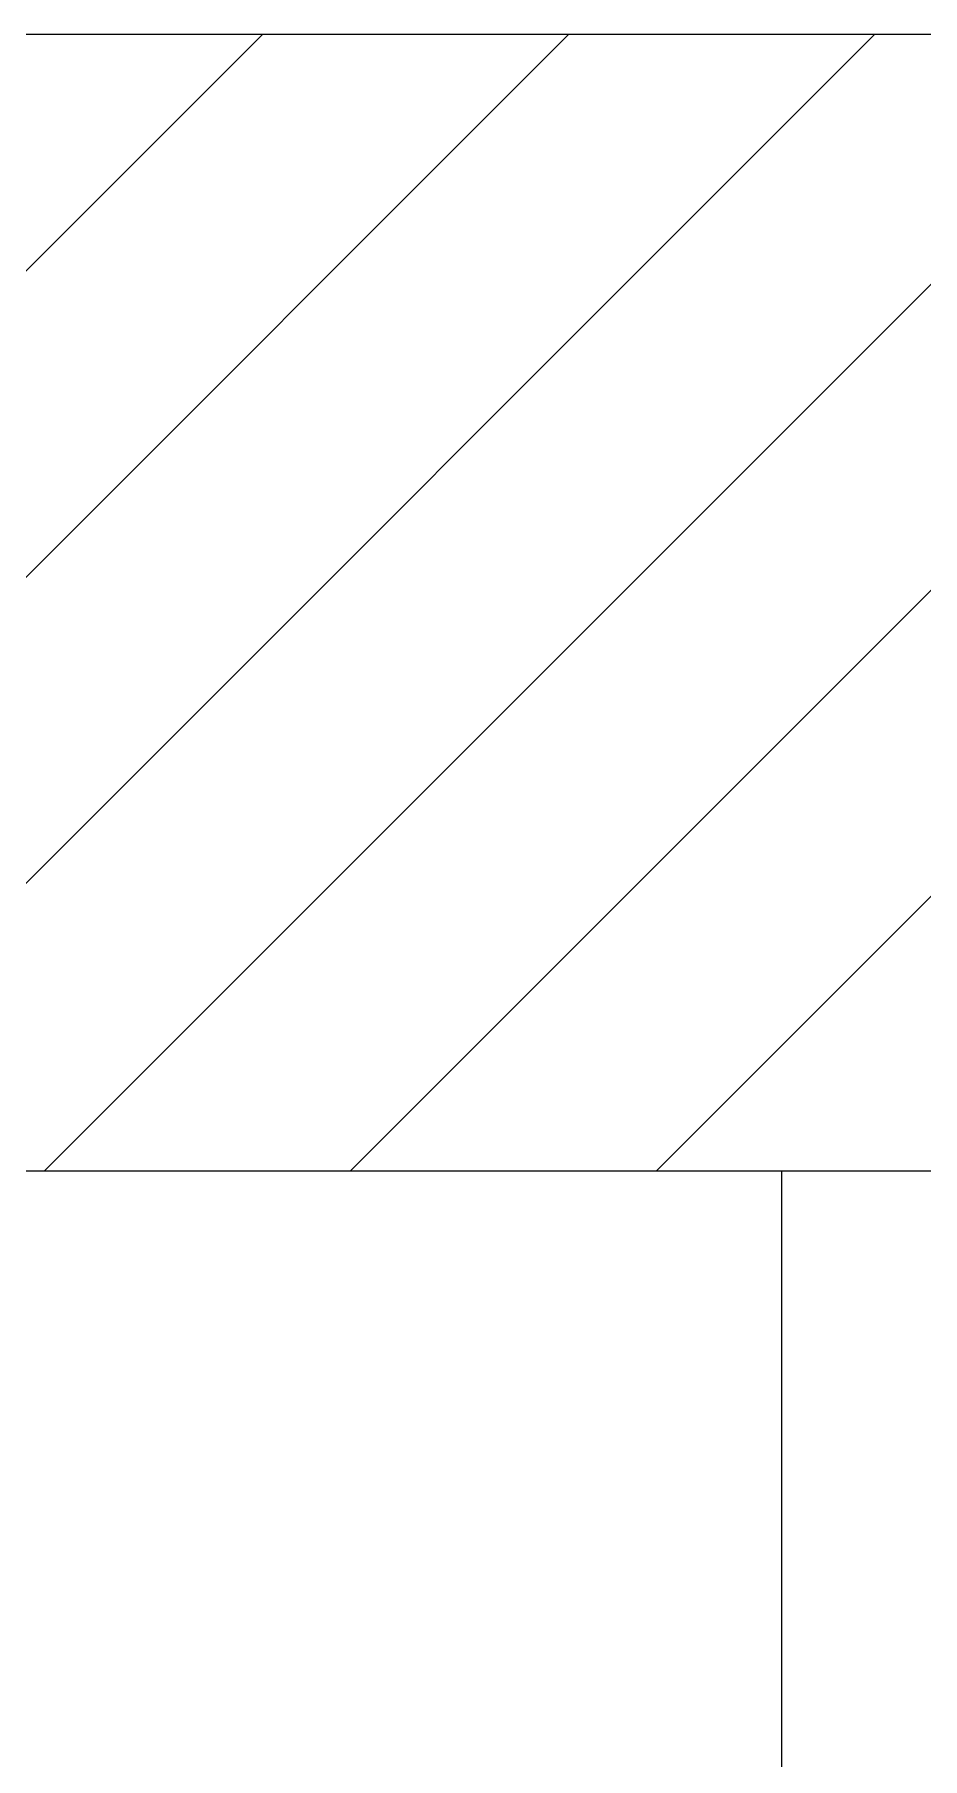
# Model space of a CAD drawing. Header units: millimetres. Extents: x 1417 to 35090, y -5751 to 14938.
# Drawn here: x 4876 to 5228, y -808 to -125 of the extents above; entities that cross this region are included whole.
import ezdxf

# ---------------------------------------------------------------- set-up
doc = ezdxf.new("R2010")
doc.units = ezdxf.units.MM

msp = doc.modelspace()

# ---------------------------------------------------------------- linework, layer by layer
for p, q in [((7882.17, -125.36), (4472.17, -125.36)), ((4872.17, -575.36), (5872.17, -575.36)), ((5172.17, -1475.36), (5172.17, -575.36))]:
    msp.add_line(p, q)
at = {"color": 6, "linetype": 'Continuous'}
for p, q in [((4516.45, -575.36), (4966.45, -125.36)), ((4637.68, -575.36), (5087.68, -125.36)), ((4758.91, -575.36), (5208.91, -125.36)), ((4880.15, -575.36), (5330.15, -125.36)), ((5001.38, -575.36), (5451.38, -125.36)), ((5122.61, -575.36), (5572.61, -125.36))]:
    msp.add_line(p, q, dxfattribs=at)

doc.saveas('drawing.dxf')
